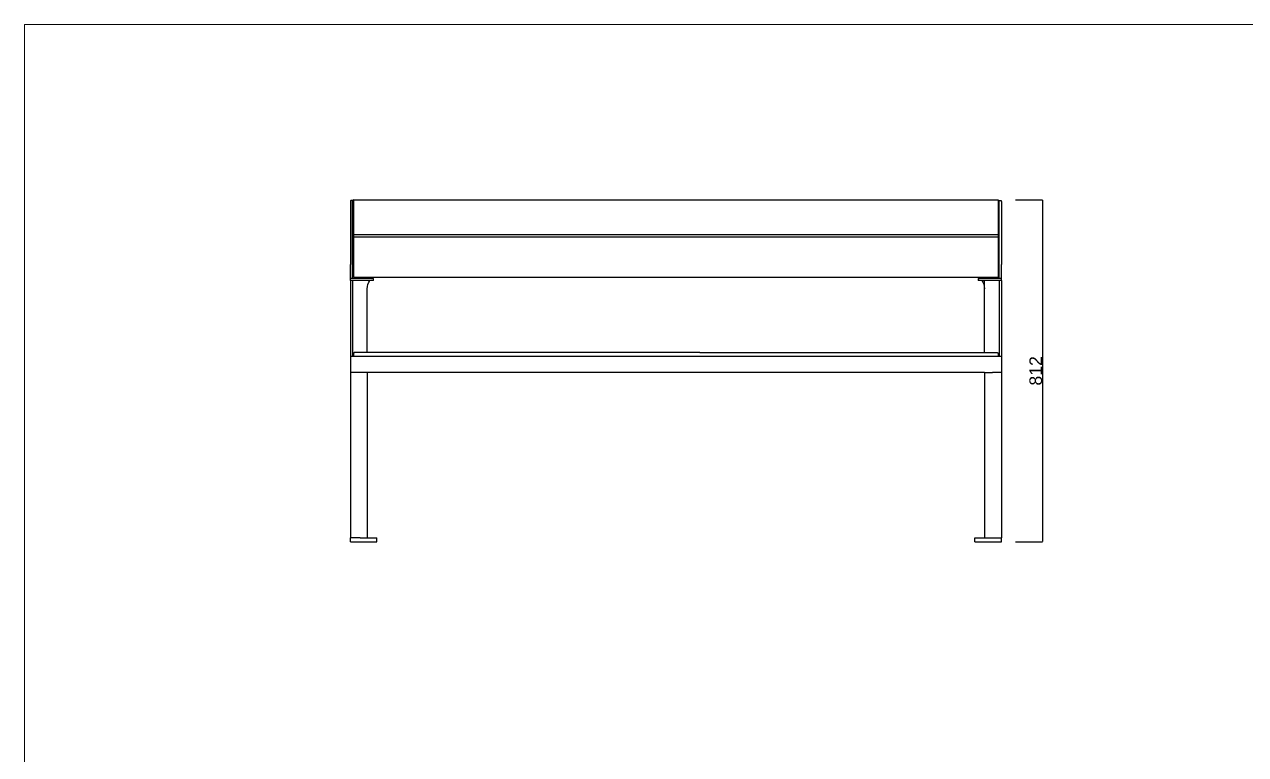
# Model space of a CAD drawing. Header units: millimetres. Extents: x 4001 to 9794, y -321 to 3726.
# Drawn here: x 4001 to 6898, y 1994 to 3726 of the extents above; entities that cross this region are included whole.
import ezdxf

# ---------------------------------------------------------------- set-up
doc = ezdxf.new("R2010")
doc.units = ezdxf.units.MM
doc.header["$MEASUREMENT"] = 0
doc.layers.add('Domyślny', color=7, linetype='Continuous', true_color=0x000000)
doc.layers.add('Utwórz2D linie widoczne', color=7, linetype='Continuous', true_color=0x000000)
doc.styles.add('Arial', font='arial.ttf')
doc.dimstyles.new('Domyślny', dxfattribs={"dimtxt": 30, "dimasz": 1, "dimexe": 0.5, "dimexo": 0.5, "dimgap": 0.25, "dimtad": 1, "dimtoh": 1, "dimdec": 0, "dimzin": 1, "dimdsep": 46, "dimtxsty": 'Arial', "dimcen": 0.5, "dimazin": 0, "dimtfac": 1, "dimtdec": 4, "dimtix": 1, "dimtmove": 1, "dimatfit": 3, "dimfxl": 0, "dimtolj": 1, "dimtzin": 1, "dimarcsym": 0})

# ---------------------------------------------------------------- blocks, each defined once
blk = doc.blocks.new('*D5')
at = {"layer": 'Defpoints', "color": 0}
for p in [(6352, 3309.8), (6352, 2498.2), (6415.9, 2498.2)]:
    blk.add_point(p, dxfattribs=at)
at = {"layer": 'Domyślny', "color": 0, "lineweight": -2}
for p, q in [((6352.5, 3309.8), (6416.4, 3309.8)), ((6415.9, 3308.8), (6415.9, 2499.2)), ((6352.5, 2498.2), (6416.4, 2498.2))]:
    blk.add_line(p, q, dxfattribs=at)
at = {"layer": 'Domyślny', "color": 0}
for points in [[(6416, 3308.8), (6415.7, 3308.8), (6415.9, 3309.8)], [(6415.7, 2499.2), (6416, 2499.2), (6415.9, 2498.2)]]:
    blk.add_solid(points, dxfattribs=at)
at = {"layer": 'Domyślny', "color": 0, "insert": (6400.3, 2904), "char_height": 30, "attachment_point": 5, "rotation": 90, "style": 'Arial'}
blk.add_mtext('\\A1;812', dxfattribs=at)

msp = doc.modelspace()

# ---------------------------------------------------------------- linework, layer by layer
at = {"layer": 'Domyślny', "color": 18, "lineweight": 15, "true_color": 0x000000}
for p in [(9788.8, 3725.7), (4001.5, -321.4)]:
    msp.add_line(p, (4001.5, 3725.7), dxfattribs=at)
at = {"layer": 'Domyślny'}
for p, q in [((4797.6, 2508.2), (4774.6, 2508.2)), ((6295.6, 2508.2), (6318.6, 2508.2))]:
    msp.add_line(p, q, dxfattribs=at)
at = {"layer": 'Utwórz2D linie widoczne'}
for p, q in [((4774.7, 3305.9), (4774.6, 3305.4)), ((4774.6, 3305.4), (4774.6, 3304.1)), ((4774.6, 3304.1), (4774.6, 3301.9)), ((4774.6, 3301.9), (4774.6, 3299.4)), ((4774.8, 3306.5), (4774.7, 3305.9)), ((4774.9, 3307.1), (4774.8, 3306.5)), ((4775, 3307.2), (4774.9, 3307.1)), ((4775.3, 3307.7), (4775, 3307.2)), ((4775.7, 3308), (4775.3, 3307.7)), ((4776.4, 3308.2), (4775.7, 3308)), ((4777.1, 3308.2), (4776.4, 3308.2)), ((4782.2, 3308.2), (4777.1, 3308.2)), ((4779.6, 3305.4), (4779.7, 3305.9)), ((4779.6, 3304.1), (4779.6, 3305.4)), ((4779.6, 3301.9), (4779.6, 3304.1)), ((4779.6, 3299.4), (4779.6, 3301.9)), ((4779.7, 3305.9), (4779.8, 3306.5)), ((4779.8, 3306.8), (4780.1, 3307.2)), ((4779.8, 3306.5), (4779.8, 3306.8)), ((4780.1, 3307.2), (4780.5, 3307.7)), ((4780.5, 3307.7), (4781.1, 3308)), ((4780.5, 3307.7), (4780.5, 3307.7)), ((4781.1, 3308), (4781.6, 3308.1)), ((4781.6, 3308.1), (4781.9, 3308.2)), ((4781.9, 3308.2), (4782.2, 3308.2)), ((4782.8, 3309.8), (4782.2, 3309.7)), ((4782.2, 3309.7), (4782.2, 3309.6)), ((4782.2, 3309.6), (4782.2, 3309.3)), ((4782.2, 3309.3), (4782.2, 3308.9)), ((4782.2, 3308.9), (4782.2, 3308.7)), ((4782.2, 3308.7), (4782.2, 3308)), ((4782.2, 3308), (4782.2, 3307)), ((4782.2, 3307), (4782.2, 3305.6)), ((4782.2, 3305.6), (4782.2, 3304)), ((4782.2, 3304), (4782.2, 3301.4)), ((4782.8, 3309.8), (6310.4, 3309.8)), ((4783, 3309.8), (4782.8, 3309.8)), ((6310.2, 3309.8), (6310.4, 3309.8)), ((6310.4, 3309.8), (6311.2, 3309.7)), ((6311.2, 3309.7), (6311.2, 3309.6)), ((6311.2, 3309.6), (6311.2, 3309.3)), ((6311.2, 3309.3), (6311.2, 3308.9)), ((6311.2, 3308.9), (6311.2, 3308.7)), ((6311.2, 3308.7), (6311.2, 3308)), ((6311.2, 3308.2), (6316.1, 3308.2)), ((6311.3, 3308.2), (6311.2, 3308.2)), ((6311.2, 3308), (6311.2, 3307)), ((6311.2, 3307), (6311.2, 3305.6)), ((6311.2, 3305.6), (6311.2, 3304)), ((6311.2, 3304), (6311.2, 3301.4)), ((6311.6, 3308.1), (6311.3, 3308.2)), ((6312.1, 3308), (6311.6, 3308.1)), ((6312.7, 3307.7), (6312.1, 3308)), ((6313.1, 3307.2), (6312.7, 3307.7)), ((6312.7, 3307.7), (6312.7, 3307.7)), ((6313.4, 3306.8), (6313.1, 3307.2)), ((6313.4, 3306.5), (6313.4, 3306.8)), ((6313.5, 3305.9), (6313.4, 3306.5)), ((6313.6, 3305.4), (6313.5, 3305.9)), ((6313.6, 3304.1), (6313.6, 3305.4)), ((6313.6, 3301.9), (6313.6, 3304.1)), ((6313.6, 3299.4), (6313.6, 3301.9)), ((6316.1, 3308.2), (6316.8, 3308.2)), ((6316.8, 3308.2), (6317.5, 3308)), ((6317.5, 3308), (6317.9, 3307.7)), ((6317.9, 3307.7), (6318.2, 3307.2)), ((6318.2, 3307.2), (6318.3, 3307.1)), ((6318.3, 3307.1), (6318.4, 3306.5)), ((6318.4, 3306.5), (6318.5, 3305.9)), ((6318.5, 3305.9), (6318.6, 3305.4)), ((6318.6, 3305.4), (6318.6, 3304.1)), ((6318.6, 3304.1), (6318.6, 3301.9)), ((6318.6, 3301.9), (6318.6, 3299.4)), ((4774.6, 3299.4), (4774.6, 3296.5)), ((4774.6, 3296.5), (4774.6, 3293.4)), ((4774.6, 3293.4), (4774.6, 3161.5)), ((4779.6, 3296.5), (4779.6, 3299.4)), ((4779.6, 3293.4), (4779.6, 3296.5)), ((4779.6, 3161.5), (4779.6, 3293.4)), ((4782.2, 3301.4), (4782.2, 3298.3)), ((4782.2, 3298.3), (4782.2, 3294.9)), ((4782.2, 3294.9), (4782.2, 3291.3)), ((4782.2, 3291.3), (4782.2, 3232.3)), ((6311.2, 3301.4), (6311.2, 3298.3)), ((6311.2, 3298.3), (6311.2, 3294.9)), ((6311.2, 3294.9), (6311.2, 3291.3)), ((6311.2, 3291.3), (6311.2, 3232.3)), ((6313.6, 3296.5), (6313.6, 3299.4)), ((6313.6, 3293.4), (6313.6, 3296.5)), ((6313.6, 3161.5), (6313.6, 3293.4)), ((6318.6, 3299.4), (6318.6, 3296.5)), ((6318.6, 3296.5), (6318.6, 3293.4)), ((6318.6, 3293.4), (6318.6, 3161.5)), ((4782.2, 3232.3), (4782.2, 3231.6)), ((4782.2, 3231.6), (4782.2, 3230.9)), ((4782.2, 3230.9), (4782.2, 3230.3)), ((4782.2, 3230.3), (4782.2, 3229.6)), ((4782.2, 3229.6), (4782.2, 3229)), ((4782.2, 3229), (4782.2, 3228.5)), ((4782.2, 3228.5), (4782.2, 3228)), ((4782.2, 3228), (4782.2, 3227.7)), ((4782.2, 3227.7), (4782.2, 3227.4)), ((4782.2, 3227.4), (4782.2, 3221.6)), ((4782.2, 3227.4), (6311.2, 3227.4)), ((4782.2, 3221.6), (4782.2, 3221.5)), ((4782.2, 3221.6), (6311.2, 3221.6)), ((4782.2, 3221.5), (4782.2, 3221.2)), ((4782.2, 3221.2), (4782.2, 3220.9)), ((4782.2, 3220.9), (4782.2, 3220.4)), ((4782.2, 3220.4), (4782.2, 3219.9)), ((4782.2, 3219.9), (4782.2, 3219.3)), ((4782.2, 3219.3), (4782.2, 3218.6)), ((4782.2, 3218.6), (4782.2, 3159.7)), ((6311.2, 3232.3), (6311.2, 3231.6)), ((6311.2, 3231.6), (6311.2, 3230.9)), ((6311.2, 3230.9), (6311.2, 3230.3)), ((6311.2, 3230.3), (6311.2, 3229.6)), ((6311.2, 3229.6), (6311.2, 3229)), ((6311.2, 3229), (6311.2, 3228.5)), ((6311.2, 3228.5), (6311.2, 3228)), ((6311.2, 3228), (6311.2, 3227.7)), ((6311.2, 3227.7), (6311.2, 3227.4)), ((6311.2, 3227.4), (6311.2, 3221.6)), ((6311.2, 3221.6), (6311.2, 3221.5)), ((6311.2, 3221.5), (6311.2, 3221.2)), ((6311.2, 3221.2), (6311.2, 3220.9)), ((6311.2, 3220.9), (6311.2, 3220.4)), ((6311.2, 3220.4), (6311.2, 3219.9)), ((6311.2, 3219.9), (6311.2, 3219.3)), ((6311.2, 3219.3), (6311.2, 3218.6)), ((6311.2, 3218.6), (6311.2, 3159.7)), ((4774.6, 3161.5), (4774.6, 3158.9)), ((4774.6, 3158.9), (4774.6, 3156.3)), ((4779.6, 3158.9), (4779.6, 3161.5)), ((4779.6, 3156.3), (4779.6, 3158.9)), ((4782.2, 3159.7), (4782.2, 3155.4)), ((6311.2, 3159.7), (6311.2, 3155.4)), ((6313.6, 3158.9), (6313.6, 3161.5)), ((6313.6, 3156.3), (6313.6, 3158.9)), ((6318.6, 3161.5), (6318.6, 3158.9)), ((6318.6, 3158.9), (6318.6, 3156.3)), ((4774.6, 3123.3), (4774.6, 3156.3)), ((4779.6, 3123.3), (4779.6, 3156.3)), ((4782.2, 3155.4), (4782.2, 3151.1)), ((4782.2, 3151.1), (4782.2, 3146.8)), ((4782.2, 3146.8), (4782.2, 3142.7)), ((4782.2, 3142.7), (4782.2, 3138.9)), ((4782.2, 3138.9), (4782.2, 3135.6)), ((4782.2, 3135.6), (4782.2, 3132.8)), ((4782.2, 3132.8), (4782.2, 3130.6)), ((4782.2, 3130.6), (4782.2, 3129.1)), ((4782.2, 3129.1), (4782.2, 3126.8)), ((6311.2, 3155.4), (6311.2, 3151.1)), ((6311.2, 3151.1), (6311.2, 3146.8)), ((6311.2, 3146.8), (6311.2, 3142.7)), ((6311.2, 3142.7), (6311.2, 3138.9)), ((6311.2, 3138.9), (6311.2, 3135.6)), ((6311.2, 3135.6), (6311.2, 3132.8)), ((6311.2, 3132.8), (6311.2, 3130.6)), ((6311.2, 3130.6), (6311.2, 3129.1)), ((6311.2, 3129.1), (6311.2, 3126.8)), ((6313.6, 3123.3), (6313.6, 3156.3)), ((6318.6, 3123.3), (6318.6, 3156.3)), ((4829.6, 3123.3), (4774.6, 3123.3)), ((4774.6, 3118.3), (4774.6, 3123.3)), ((4774.6, 3118.3), (4774.6, 2938.2)), ((4829.6, 3118.3), (4774.6, 3118.3)), ((4779.6, 3118.3), (4779.6, 2938.2)), ((4782.2, 3126.8), (4782.2, 3126.6)), ((4782.2, 3126.6), (6311.2, 3126.6)), ((4814.6, 3098.2), (4815, 3103.7)), ((4815, 3103.7), (4816.3, 3109.1)), ((4816.3, 3109.1), (4818.4, 3114.1)), ((4818.4, 3114.1), (4821, 3118.3)), ((4824.9, 3123.3), (4828.8, 3126.6)), ((4829.6, 3118.3), (4829.6, 3123.3)), ((6318.6, 3123.3), (6263.6, 3123.3)), ((6263.6, 3123.3), (6263.6, 3118.3)), ((6318.6, 3118.3), (6263.6, 3118.3)), ((6264, 3126.6), (6264.2, 3126.6)), ((6264.2, 3126.6), (6268, 3123.3)), ((6272.4, 3118.3), (6274.8, 3114.4)), ((6274.8, 3114.4), (6276.9, 3109.3)), ((6276.9, 3109.3), (6278.2, 3104)), ((6278.2, 3104), (6278.6, 3098.6)), ((6278.6, 3098.6), (6278.6, 3118.3)), ((6311.2, 3126.8), (6311.2, 3126.6)), ((6313.6, 3118.3), (6313.6, 2938.2)), ((6318.6, 3118.3), (6318.6, 3123.3)), ((6318.6, 3123.3), (6318.6, 3123.3)), ((6318.6, 3118.3), (6318.6, 2938.2)), ((4814.6, 2947.3), (4814.6, 3098.2)), ((6278.6, 2947.3), (6278.6, 3098.6)), ((4774.6, 2938.2), (4774.6, 2900.2)), ((4774.9, 2938.2), (4774.6, 2938.2)), ((4776, 2938.2), (4774.9, 2938.2)), ((4777.7, 2938.2), (4776, 2938.2)), ((4780, 2938.2), (4777.7, 2938.2)), ((4782.8, 2938.2), (4780, 2938.2)), ((4781.9, 2944.8), (4781.8, 2944.7)), ((4781.8, 2944.7), (4781.8, 2944.6)), ((4781.8, 2944.6), (4781.8, 2944.5)), ((4781.8, 2944.5), (4781.8, 2944.4)), ((4781.8, 2944.4), (4781.8, 2944.3)), ((4781.8, 2944.3), (4781.8, 2938.2)), ((4782, 2945.2), (4781.9, 2945.1)), ((4781.9, 2945.1), (4781.9, 2945)), ((4781.9, 2945), (4781.9, 2944.9)), ((4781.9, 2944.9), (4781.9, 2944.8)), ((4782.1, 2945.5), (4782, 2945.4)), ((4782, 2945.4), (4782, 2945.3)), ((4782, 2945.3), (4782, 2945.2)), ((4782.2, 2945.7), (4782.1, 2945.6)), ((4782.1, 2945.6), (4782.1, 2945.5)), ((4782.3, 2945.9), (4782.2, 2945.8)), ((4782.2, 2945.8), (4782.2, 2945.7)), ((4782.4, 2946.1), (4782.3, 2946)), ((4782.3, 2946), (4782.3, 2945.9)), ((4782.5, 2946.2), (4782.4, 2946.1)), ((4782.4, 2946.1), (4782.4, 2946.1)), ((4782.6, 2946.3), (4782.5, 2946.2)), ((4782.7, 2946.4), (4782.6, 2946.4)), ((4782.6, 2946.4), (4782.6, 2946.3)), ((4782.8, 2946.5), (4782.7, 2946.4)), ((4782.9, 2946.7), (4782.8, 2946.6)), ((4782.8, 2946.6), (4782.8, 2946.5)), ((4786.1, 2938.2), (4782.8, 2938.2)), ((4783, 2946.7), (4782.9, 2946.7)), ((4783.1, 2946.8), (4783, 2946.7)), ((4783.2, 2946.8), (4783.1, 2946.8)), ((4783.3, 2946.9), (4783.2, 2946.8)), ((4783.4, 2947), (4783.3, 2946.9)), ((4783.3, 2946.9), (4783.3, 2946.9)), ((4783.5, 2947), (4783.4, 2947)), ((4783.6, 2947.1), (4783.5, 2947)), ((4783.7, 2947.1), (4783.6, 2947.1)), ((4783.8, 2947.2), (4783.7, 2947.1)), ((4783.9, 2947.2), (4783.8, 2947.2)), ((4784, 2947.2), (4783.9, 2947.2)), ((4784.1, 2947.2), (4784, 2947.2)), ((4784.2, 2947.3), (4784.1, 2947.2)), ((4784.3, 2947.3), (4784.2, 2947.3)), ((4784.4, 2947.3), (4784.3, 2947.3)), ((4784.5, 2947.3), (4784.4, 2947.3)), ((4784.6, 2947.3), (4784.5, 2947.3)), ((4784.7, 2947.3), (4784.6, 2947.3)), ((4784.8, 2947.3), (4784.7, 2947.3)), ((4801.8, 2947.3), (4784.8, 2947.3)), ((4789.7, 2938.2), (4786.1, 2938.2)), ((4793.6, 2938.2), (4789.7, 2938.2)), ((4797.6, 2938.2), (4793.6, 2938.2)), ((6295.6, 2938.2), (4797.6, 2938.2)), ((5603.3, 2947.3), (4801.8, 2947.3)), ((5603.3, 2947.3), (6291.3, 2947.3)), ((6291.3, 2947.3), (6308.3, 2947.3)), ((6299.6, 2938.2), (6295.6, 2938.2)), ((6303.5, 2938.2), (6299.6, 2938.2)), ((6307.1, 2938.2), (6303.5, 2938.2)), ((6310.4, 2938.2), (6307.1, 2938.2)), ((6308.3, 2947.3), (6308.4, 2947.3)), ((6308.4, 2947.3), (6308.5, 2947.3)), ((6308.5, 2947.3), (6308.6, 2947.3)), ((6308.6, 2947.3), (6308.7, 2947.3)), ((6308.7, 2947.3), (6308.8, 2947.3)), ((6308.8, 2947.3), (6308.9, 2947.3)), ((6308.9, 2947.3), (6309, 2947.2)), ((6309, 2947.2), (6309.1, 2947.2)), ((6309.1, 2947.2), (6309.2, 2947.2)), ((6309.2, 2947.2), (6309.3, 2947.2)), ((6309.3, 2947.2), (6309.4, 2947.1)), ((6309.4, 2947.1), (6309.5, 2947.1)), ((6309.5, 2947.1), (6309.6, 2947)), ((6309.6, 2947), (6309.7, 2947)), ((6309.7, 2947), (6309.7, 2946.9)), ((6309.7, 2946.9), (6309.8, 2946.9)), ((6309.8, 2946.9), (6309.9, 2946.8)), ((6309.9, 2946.8), (6310, 2946.8)), ((6310, 2946.8), (6310.1, 2946.7)), ((6310.1, 2946.7), (6310.2, 2946.7)), ((6310.2, 2946.7), (6310.2, 2946.6)), ((6310.2, 2946.6), (6310.3, 2946.5)), ((6310.3, 2946.5), (6310.4, 2946.4)), ((6310.4, 2946.4), (6310.5, 2946.4)), ((6313.2, 2938.2), (6310.4, 2938.2)), ((6310.5, 2946.4), (6310.5, 2946.3)), ((6310.5, 2946.3), (6310.6, 2946.2)), ((6310.6, 2946.2), (6310.7, 2946.1)), ((6310.7, 2946.1), (6310.7, 2946.1)), ((6310.7, 2946.1), (6310.8, 2946)), ((6310.8, 2946), (6310.8, 2945.9)), ((6310.8, 2945.9), (6310.9, 2945.8)), ((6310.9, 2945.8), (6310.9, 2945.7)), ((6310.9, 2945.7), (6311, 2945.6)), ((6311, 2945.6), (6311, 2945.5)), ((6311, 2945.5), (6311.1, 2945.4)), ((6311.1, 2945.4), (6311.1, 2945.3)), ((6311.1, 2945.3), (6311.1, 2945.2)), ((6311.1, 2945.2), (6311.2, 2945.1)), ((6311.2, 2945.1), (6311.2, 2945)), ((6311.2, 2945), (6311.2, 2944.9)), ((6311.2, 2944.9), (6311.2, 2944.8)), ((6311.2, 2944.8), (6311.2, 2944.7)), ((6311.2, 2944.7), (6311.3, 2944.6)), ((6311.3, 2944.6), (6311.3, 2944.5)), ((6311.3, 2944.5), (6311.3, 2944.4)), ((6311.3, 2944.4), (6311.3, 2944.3)), ((6311.3, 2944.3), (6311.3, 2938.2)), ((6315.5, 2938.2), (6313.2, 2938.2)), ((6317.2, 2938.2), (6315.5, 2938.2)), ((6318.2, 2938.2), (6317.2, 2938.2)), ((6318.6, 2938.2), (6318.2, 2938.2)), ((6318.6, 2938.2), (6318.6, 2900.2)), ((4774.6, 2900.2), (4774.6, 2508.2)), ((4774.9, 2900.2), (4774.8, 2900.2)), ((4774.8, 2900.2), (4774.8, 2900.2)), ((4776, 2900.2), (4774.9, 2900.2)), ((4777.7, 2900.2), (4776, 2900.2)), ((4780, 2900.2), (4777.7, 2900.2)), ((4782.8, 2900.2), (4780, 2900.2)), ((4786.1, 2900.2), (4782.8, 2900.2)), ((4789.7, 2900.2), (4786.1, 2900.2)), ((4793.6, 2900.2), (4789.7, 2900.2)), ((4795.2, 2900.2), (4793.6, 2900.2)), ((4795.8, 2900.2), (4795.2, 2900.2)), ((4797.6, 2900.2), (4795.8, 2900.2)), ((4814.6, 2900.2), (4797.6, 2900.2)), ((6278.6, 2900.2), (4814.6, 2900.2)), ((4814.6, 2900.2), (4814.6, 2508.2)), ((6278.6, 2900.2), (6278.6, 2508.2)), ((6278.6, 2900.2), (6295.6, 2900.2)), ((6295.6, 2900.2), (6297.4, 2900.2)), ((6297.4, 2900.2), (6298, 2900.2)), ((6299.6, 2900.2), (6298, 2900.2)), ((6303.5, 2900.2), (6299.6, 2900.2)), ((6307.1, 2900.2), (6303.5, 2900.2)), ((6310.4, 2900.2), (6307.1, 2900.2)), ((6313.2, 2900.2), (6310.4, 2900.2)), ((6315.5, 2900.2), (6313.2, 2900.2)), ((6317.2, 2900.2), (6315.5, 2900.2)), ((6318.2, 2900.2), (6317.2, 2900.2)), ((6318.4, 2900.2), (6318.2, 2900.2)), ((6318.4, 2900.2), (6318.4, 2900.2)), ((6318.6, 2900.2), (6318.5, 2900.2)), ((6318.6, 2900.2), (6318.6, 2508.2)), ((4774.6, 2498.2), (4774.6, 2508.2)), ((4774.6, 2498.2), (4774.9, 2498.2)), ((4774.9, 2498.2), (4776, 2498.2)), ((4776, 2498.2), (4777.7, 2498.2)), ((4777.7, 2498.2), (4780, 2498.2)), ((4780, 2498.2), (4782.8, 2498.2)), ((4782.8, 2498.2), (4786.1, 2498.2)), ((4786.1, 2498.2), (4789.7, 2498.2)), ((4789.7, 2498.2), (4793.6, 2498.2)), ((4793.6, 2498.2), (4797.6, 2498.2)), ((4797.6, 2508.2), (4814.6, 2508.2)), ((4797.6, 2498.2), (4814.6, 2498.2)), ((4814.6, 2508.2), (4818.6, 2508.2)), ((4814.6, 2498.2), (4818.6, 2498.2)), ((4818.6, 2508.2), (4822.5, 2508.2)), ((4818.6, 2498.2), (4822.5, 2498.2)), ((4822.5, 2508.2), (4826.1, 2508.2)), ((4822.5, 2498.2), (4826.1, 2498.2)), ((4826.1, 2508.2), (4829.4, 2508.2)), ((4826.1, 2498.2), (4829.4, 2498.2)), ((4829.4, 2508.2), (4832.2, 2508.2)), ((4829.4, 2498.2), (4832.2, 2498.2)), ((4832.2, 2508.2), (4834.5, 2508.2)), ((4832.2, 2498.2), (4834.5, 2498.2)), ((4834.5, 2508.2), (4836.2, 2508.2)), ((4834.5, 2498.2), (4836.2, 2498.2)), ((4836.2, 2508.2), (4837.2, 2508.2)), ((4836.2, 2498.2), (4837.2, 2498.2)), ((4837.2, 2508.2), (4837.6, 2508.2)), ((4837.2, 2498.2), (4837.6, 2498.2)), ((4837.6, 2498.2), (4837.6, 2508.2)), ((6255.6, 2508.2), (6255.9, 2508.2)), ((6255.6, 2498.2), (6255.6, 2508.2)), ((6255.6, 2498.2), (6255.9, 2498.2)), ((6255.9, 2508.2), (6257, 2508.2)), ((6255.9, 2498.2), (6257, 2498.2)), ((6257, 2508.2), (6258.7, 2508.2)), ((6257, 2498.2), (6258.7, 2498.2)), ((6258.7, 2508.2), (6261, 2508.2)), ((6258.7, 2498.2), (6261, 2498.2)), ((6261, 2508.2), (6263.8, 2508.2)), ((6261, 2498.2), (6263.8, 2498.2)), ((6263.8, 2508.2), (6267.1, 2508.2)), ((6263.8, 2498.2), (6267.1, 2498.2)), ((6267.1, 2508.2), (6270.7, 2508.2)), ((6267.1, 2498.2), (6270.7, 2498.2)), ((6270.7, 2508.2), (6274.6, 2508.2)), ((6270.7, 2498.2), (6274.6, 2498.2)), ((6274.6, 2508.2), (6278.6, 2508.2)), ((6274.6, 2498.2), (6278.6, 2498.2)), ((6278.6, 2508.2), (6295.6, 2508.2)), ((6278.6, 2498.2), (6295.6, 2498.2)), ((6295.6, 2498.2), (6299.6, 2498.2)), ((6299.6, 2498.2), (6303.5, 2498.2)), ((6303.5, 2498.2), (6307.1, 2498.2)), ((6307.1, 2498.2), (6310.4, 2498.2)), ((6310.4, 2498.2), (6313.2, 2498.2)), ((6313.2, 2498.2), (6315.5, 2498.2)), ((6315.5, 2498.2), (6317.2, 2498.2)), ((6317.2, 2498.2), (6318.2, 2498.2)), ((6318.2, 2498.2), (6318.6, 2498.2)), ((6318.6, 2498.2), (6318.6, 2508.2))]:
    msp.add_line(p, q, dxfattribs=at)

# ---------------------------------------------------------------- dimensions: what is measured, and where the dimension line sits
at = {"layer": 'Domyślny'}
dim = msp.add_aligned_dim(p1=(6352, 3309.8), p2=(6352, 2498.2), distance=63.8, dimstyle='Domyślny', dxfattribs=at)
dim.commit()
dim.dimension.update_dxf_attribs({"geometry": '*D5', "text_midpoint": (6400.3, 2904)})

doc.saveas('drawing.dxf')
